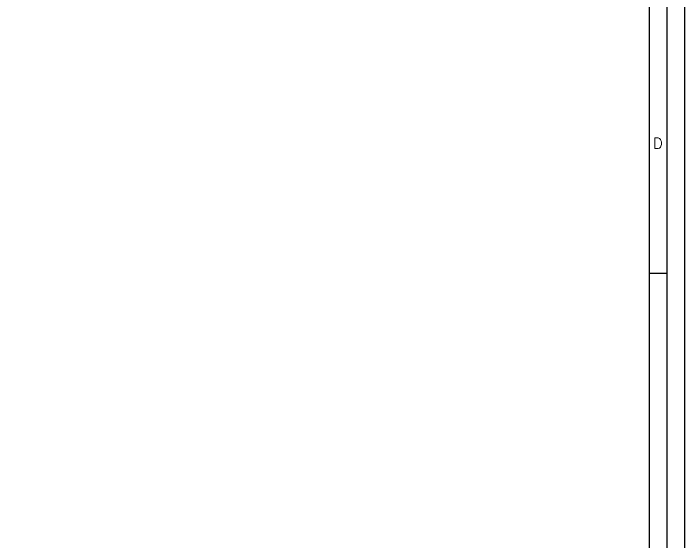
# Model space of a CAD drawing. Header units: inches. Extents: x -15 to 1885144, y -42615 to 866270.
# Drawn here: x 1858719 to 1885144, y 801517 to 822307 of the extents above; entities that cross this region are included whole.
import ezdxf
from ezdxf.enums import TextEntityAlignment as Align

# ---------------------------------------------------------------- set-up
doc = ezdxf.new("R2010")
doc.units = ezdxf.units.IN
doc.header["$LTSCALE"] = 100
doc.header["$MEASUREMENT"] = 0
doc.layers.add('Print Frame', color=7, linetype='Continuous')
doc.styles.add('simplex', font='simplex.shx', dxfattribs={"width": 0.8})

msp = doc.modelspace()

# ---------------------------------------------------------------- linework, layer by layer
at = {"layer": 'Print Frame', "color": 2}
msp.add_line((1883744.478, 812086.962), (1884444.478, 812086.962), dxfattribs=at)
for points in [[(1767404.478, 780726.962), (1767404.478, 863886.962), (1885144.478, 863886.962), (1885144.478, 780726.962)], [(1768804.478, 782126.962), (1768804.478, 862486.962), (1883744.478, 862486.962), (1883744.478, 782126.962)]]:
    msp.add_lwpolyline(points, close=True, dxfattribs=at)
at = {"layer": 'Print Frame', "color": 200}
msp.add_lwpolyline([(1768104.478, 781426.962), (1768104.478, 863186.962), (1884444.478, 863186.962), (1884444.478, 781426.962)], close=True, dxfattribs=at)

# ---------------------------------------------------------------- texts
at = {"layer": 'Print Frame', "color": 2, "style": 'simplex'}
msp.add_text('D', height=420, dxfattribs=at).set_placement((1884094.478, 817196.962), align=Align.MIDDLE)

doc.saveas('drawing.dxf')
